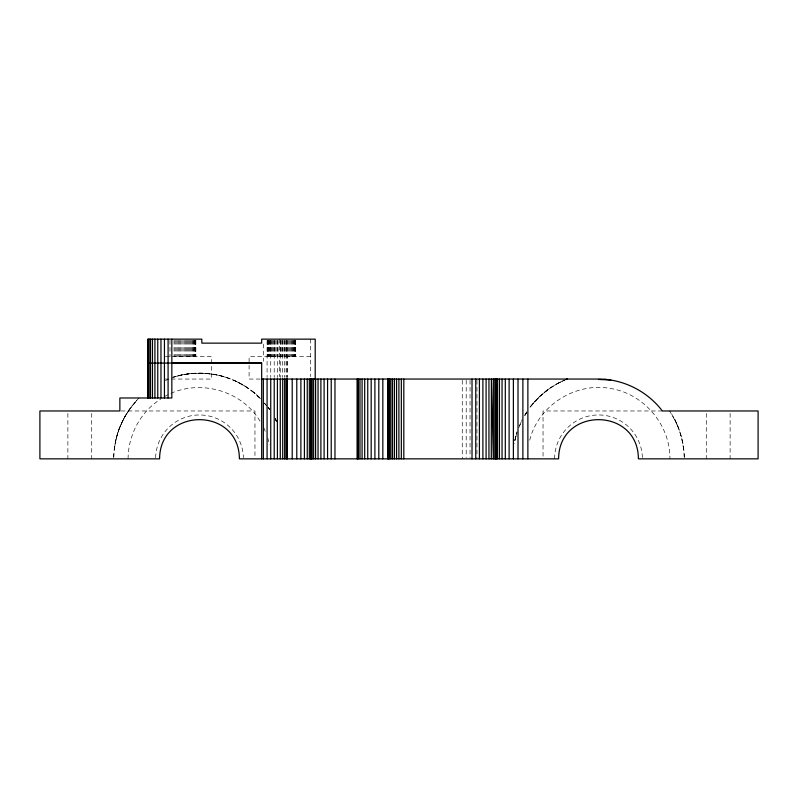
<?xml version="1.0" encoding="UTF-8"?>
<svg xmlns="http://www.w3.org/2000/svg" width="798" height="798" viewBox="0 0 798 798"><rect width="100%" height="100%" fill="white"/><g stroke="black" fill="none" stroke-linecap="round" stroke-linejoin="round"><path stroke-width="0.6" stroke-dasharray="3.99 2.99" d="M128.079 458.85C128.189 435.259 140.408 411.808 160.548 399.249M205.764 373.584C225.944 374.352 246.562 384.217 260.916 398.97L253.634 392.297L260.896 399C238.802 376.197 203.729 367.289 173.495 377.105C190.622 371.948 209.176 371.698 226.213 377.384L215.939 374.671C202.094 372.626 187.829 372.556 174.393 376.895L184.607 374.382L195.5 373.165L205.784 373.304M116.209 438.361L119.072 428.995L123.66 418.751L129.007 410.362C118.962 424.406 113.895 441.653 113.715 458.85C113.745 436.237 122.962 413.863 139.061 397.983C125.655 411.668 116.049 430.461 114.503 449.294M514.8 440.656L517.104 431.778L514.151 443.658M514.79 440.386L516.695 433.504M529.712 440.187C538.151 405.584 575.348 382.082 610.27 388.426C643.796 393.594 670.36 424.925 669.921 458.85M516.815 433.523L515.239 438.212M518.75 427.848L522.301 419.449M519.508 425.723L521.842 420.486M524.775 415.269L527.308 410.98M524.885 415.339L527.528 411.11L524.825 415.419M253.634 392.297L245.096 386.192L235.959 381.215L226.223 377.334M530.002 407.399C539.189 394.82 552.116 385.155 566.49 379.269L557.243 383.658L547.957 389.534L540.446 395.878L547.957 389.534M128.817 410.242L135.53 402.032M532.705 403.818L540.366 395.778L529.872 407.379C539.428 395.04 552.086 385.284 566.49 379.279M674.629 419.788L669.682 410.97C679.038 425.115 684.315 441.863 684.285 458.85C684.105 445.284 680.844 431.838 674.819 419.678L678.809 428.686L674.819 419.678M683.647 449.224L681.751 438.202L678.809 428.686M557.243 383.658L564.435 380.247M164.657 396.516C196.697 377.903 241.834 389.454 260.298 421.723M165.266 380.536L174.373 376.826M165.346 356.706L211.47 356.706L211.47 379.05L165.346 379.05M310.542 356.706L249.096 356.706L249.096 364.157M260.158 379.05L249.096 379.05L249.096 365.394M121.106 410.97L254.961 410.97L254.961 457.623M662.34 410.97L543.039 410.97L543.039 458.85M235.959 381.215L245.096 386.192M268.138 407.708L269.544 409.324L267.639 406.731M264.647 403.289L266.891 405.873L264.457 403.04M264.357 403.12L266.672 405.953M267.44 406.9L269.584 409.534M268.248 407.618L269.465 409.384M275.061 418.651L276.248 420.716M276.846 421.743L274.811 417.773L276.308 421.135M275.34 418.88L276.387 421.095M263.919 428.007L265.215 431.329M267.799 437.982L269.355 444.855M730.12 413.424L730.12 458.85M706.28 413.424L706.28 458.85M476.965 380.277L476.965 457.623M470.032 380.277L470.032 457.623M466.202 380.277L466.202 457.623M462.261 380.277L462.261 458.85M310.542 339.15L310.542 376.636M295.579 340.317L295.579 356.706M295.479 340.317L295.479 356.706M295.28 340.317L295.28 356.706M294.981 340.317L294.981 356.706M294.582 340.317L294.582 356.706M294.093 340.317L294.093 356.706M293.514 340.317L293.514 356.706M292.856 340.317L292.856 356.706M292.108 340.317L292.108 356.706M291.29 340.317L291.29 356.706M290.402 340.317L290.402 356.706M289.445 340.317L289.445 356.706M288.437 340.317L288.437 356.706M287.38 340.317L287.28 377.404M286.981 340.387L286.981 377.404M286.283 340.317L286.283 356.706M286.113 340.387L286.113 377.404M285.145 340.317L285.145 356.706M284.667 340.387L284.667 377.404M283.988 340.317L283.988 356.706M282.811 340.317L282.811 356.706M282.711 340.387L282.711 377.404M281.624 340.317L281.624 356.706M280.447 340.317L280.447 356.706M280.268 340.387L280.268 377.404M279.3 339.15L279.3 376.636M278.113 340.317L278.113 356.706M277.415 340.387L277.415 377.404M276.976 340.317L276.976 356.706M275.879 340.317L275.879 356.706M274.821 340.317L274.821 356.706M274.213 340.387L274.213 377.404M273.804 340.317L273.804 356.706M272.856 340.317L272.856 356.706M271.968 340.317L271.968 356.706M271.14 340.317L271.14 356.706M270.741 340.387L270.741 377.404M270.402 340.317L270.402 356.706M269.734 340.317L269.734 356.706M269.155 340.317L269.155 356.706M268.667 340.317L268.667 356.706M268.278 340.317L268.278 356.706M267.978 340.317L267.978 356.706M267.779 340.317L267.779 356.706M267.679 340.317L267.679 356.706M267.081 340.387L267.081 377.404M263.34 344.088L263.34 361.364M195.829 340.317L195.829 356.706M195.729 340.317L195.729 356.706M195.53 340.317L195.53 356.706M195.231 340.317L195.231 356.706M194.832 340.317L194.832 356.706M194.343 340.317L194.343 356.706M193.764 340.317L193.764 356.706M193.106 340.317L193.106 356.706M192.358 340.317L192.358 356.706M191.54 340.317L191.54 356.706M190.652 340.317L190.652 356.706M189.695 340.317L189.695 356.706M188.687 340.317L188.687 356.706M187.63 340.317L187.63 356.706M186.532 340.317L186.532 356.706M185.395 340.317L185.395 356.706M184.238 340.317L184.238 356.706M183.061 340.317L183.061 356.706M181.874 340.317L181.874 356.706M180.697 340.317L180.697 356.706M179.52 340.317L179.52 356.706M178.363 340.317L178.363 356.706M177.226 340.317L177.226 356.706M176.129 340.317L176.129 356.706M175.071 340.317L175.071 356.706M174.054 340.317L174.054 356.706M169.984 340.317L169.984 356.706M91.72 413.424L91.72 458.85M67.88 413.424L67.88 458.85M554.61 458.85A43.89 43.89 0 0 1 597.931 414.96A43.89 43.89 0 0 1 642.38 457.713M155.62 457.713A43.89 43.89 0 0 1 199.5 414.96A43.89 43.89 0 0 1 243.38 457.713"/><path stroke-width="1.2" d="M491.289 458.85L491.388 379.05L493.344 458.85L493.344 379.05M147.899 363.09L261.674 363.03L261.674 458.85M171.839 363.09L261.674 363.11M261.674 379.05L598.5 379.05C623.248 379.04 647.427 391.259 662.34 410.97L758.1 410.97L758.1 458.85L638.4 458.85C638.151 406.611 558.849 406.611 558.6 458.85L239.4 458.85C239.151 406.611 159.849 406.611 159.6 458.85L39.9 458.85L39.9 410.97L119.86 410.97L119.86 397.983L171.839 397.983L171.839 339.15M604.196 379.449L606.47 379.449M610.779 379.998L598.5 379.449M527.877 379.05L527.877 458.85M522.88 379.05L522.88 458.85M518.012 379.05L518.012 458.85M513.383 379.05L513.383 458.85M509.114 379.05L509.114 458.85M505.304 379.05L505.304 458.85M502.052 379.05L502.052 458.85M499.438 379.05L499.438 458.85M497.523 379.05L497.523 458.85M496.346 379.05L496.346 458.85M495.957 379.05L495.957 458.85M495.658 379.05L495.658 458.85M494.79 379.05L494.79 458.85M488.945 379.05L488.945 458.85M486.092 379.05L486.092 458.85M482.89 379.05L482.89 458.85M479.418 379.05L479.418 458.85M475.758 379.05L475.758 458.85M472.017 379.05L472.017 458.85M403.828 379.05L403.828 458.85M401.334 379.05L401.334 458.85M398.9 379.05L398.9 458.85M396.586 379.05L396.586 458.85M394.451 379.05L394.451 458.85M392.546 379.05L392.546 458.85M390.92 379.05L390.92 458.85M389.614 379.05L389.614 458.85M388.656 379.05L388.656 458.85M388.067 379.05L388.067 458.85M387.868 379.05L387.868 458.85M382.831 379.05L382.831 458.85M378.811 379.05L378.811 458.85M374.9 379.05L374.9 458.85M371.18 379.05L371.18 458.85M367.748 379.05L367.748 458.85M364.696 379.05L364.696 458.85M362.083 379.05L362.083 458.85M359.978 379.05L359.978 458.85M358.432 379.05L358.432 458.85M357.494 379.05L357.494 458.85M357.185 379.05L357.185 458.85M334.97 379.05L334.97 458.85M331.23 379.05L331.23 458.85M327.569 379.05L327.569 458.85M324.098 379.05L324.098 458.85M320.896 379.05L320.896 458.85M318.043 379.05L318.043 458.85M315.599 379.05L315.599 458.85M315.21 379.05L315.21 339.15L261.674 339.15L261.674 343.14L201.824 343.14L201.824 339.15L147.899 339.15L147.899 397.983M313.644 379.05L313.644 458.85M312.198 379.05L312.198 458.85M311.33 379.05L311.33 458.85M311.03 379.05L311.03 458.85M310.602 379.05L310.602 458.85M309.325 379.05L309.325 458.85M307.24 379.05L307.24 458.85M304.407 379.05L304.407 458.85M300.886 379.05L300.886 458.85M296.786 379.05L296.786 458.85M292.208 379.05L292.208 458.85M287.28 379.05L287.28 458.85M286.981 379.05L286.981 458.85M286.113 379.05L286.113 458.85M284.667 379.05L284.667 458.85M282.711 379.05L282.711 458.85M280.268 379.05L280.268 458.85M277.415 379.05L277.415 458.85M274.213 379.05L274.213 458.85M270.741 379.05L270.741 458.85M267.081 379.05L267.081 458.85M263.34 379.05L263.34 458.85M168.089 339.15L168.089 397.983M164.438 339.15L164.438 397.983M160.967 339.15L160.967 397.983M157.765 339.15L157.765 397.983M154.912 339.15L154.912 397.983M152.468 339.15L152.468 397.983M150.503 339.15L150.503 397.983M149.066 339.15L149.066 397.983M148.189 339.15L148.189 397.983M567.029 379.05L566.49 379.279L567.029 379.05"/></g></svg>
